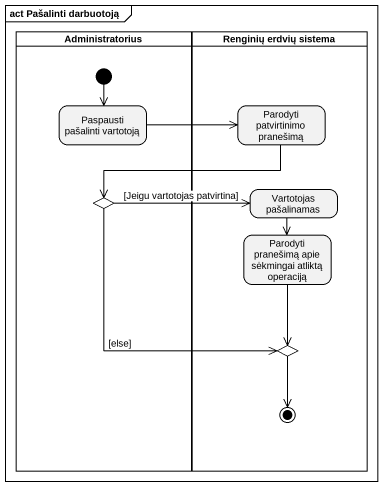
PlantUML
@startuml
mainframe act Pašalinti darbuotoją
hide empty description
state Administratorius <<partition>> {
  state "Paspausti pašalinti vartotoją" as Paspausti_pašalinti
  state choice1 <<choice>>
  [*] --> Paspausti_pašalinti
}
state "Renginių erdvių sistema" as Renginių_erdvių_sistema <<partition>> {
  state "Parodyti patvirtinimo pranešimą" as Parodyti_patvirtinimo
  state "Vartotojas pašalinamas" as Vartotojas_pašalinamas
  state "Parodyti pranešimą apie sėkmingai atliktą operaciją" as Parodyti_pranešimą_apie
  state choice2 <<choice>>
  choice2 --> [*]
}
Paspausti_pašalinti -right-> Parodyti_patvirtinimo
Parodyti_patvirtinimo -left-> choice1
choice1 -right-> Vartotojas_pašalinamas : [Jeigu vartotojas patvirtina]
choice1 --> choice2 : [else]
Vartotojas_pašalinamas --> Parodyti_pranešimą_apie
Parodyti_pranešimą_apie --> choice2
@enduml
